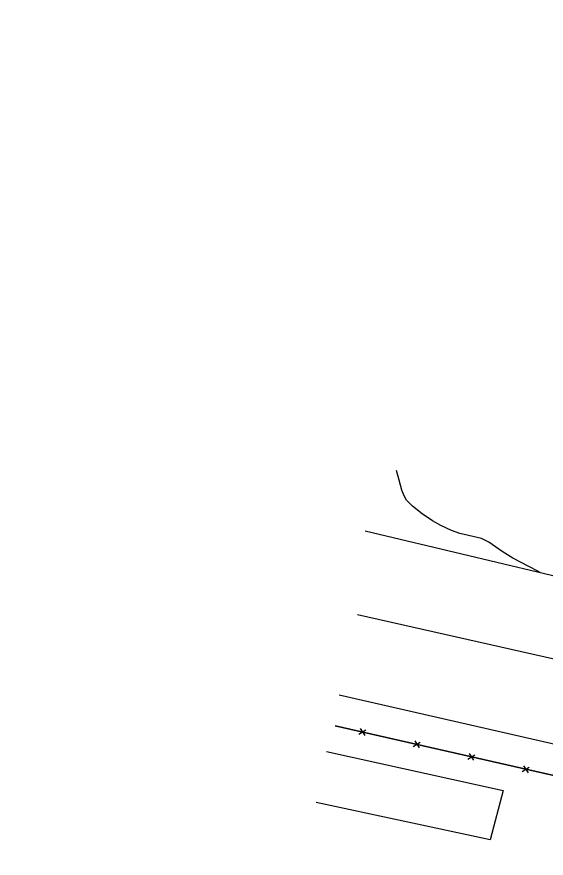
# Model space of a CAD drawing. Extents: x 731854 to 732444, y 4380981 to 4382008.
# Drawn here: x 732072.5 to 732166.3, y 4381484.4 to 4381633.5 of the extents above; entities that cross this region are included whole.
import ezdxf

# ---------------------------------------------------------------- set-up
doc = ezdxf.new("R2010")
doc.units = 0
doc.layers.get('0').update_dxf_attribs({"linetype": 'CONTINUOUS'})
for name, color, linetype in [('1', 7, 'CONTINUOUS'), ('3', 7, 'CONTINUOUS'), ('44', 7, 'CONTINUOUS'), ('PATTERN_CLASS', 7, 'CONTINUOUS')]:
    doc.layers.add(name, color=color, linetype=linetype)

msp = doc.modelspace()

# ---------------------------------------------------------------- linework, layer by layer
at = {"layer": '1', "color": 0, "linetype": 'CONTINUOUS'}
for p, q in [((732133.13, 4381506.43), (732134.37, 4381507.19)), ((732133.38, 4381507.42), (732134.17, 4381506.19)), ((732142.78, 4381504.22), (732144.02, 4381504.98)), ((732143.03, 4381505.21), (732143.82, 4381503.98)), ((732152.43, 4381502.01), (732153.68, 4381502.78)), ((732152.68, 4381503), (732153.47, 4381501.78)), ((732162.09, 4381499.81), (732163.33, 4381500.57)), ((732162.33, 4381500.8), (732163.12, 4381499.57))]:
    msp.add_line(p, q, dxfattribs=at)
for points in [[(732134.27, 4381542.44), (732189.34, 4381529.3), (732188.36, 4381499.94), (732129.62, 4381513.32)], [(732128.94, 4381507.92), (732165.84, 4381499.48), (732212.36, 4381489.08)], [(732127.41, 4381503.36), (732158.73, 4381496.41), (732156.4, 4381487.71), (732125.54, 4381494.29)]]:
    msp.add_lwpolyline(points, dxfattribs=at)
at = {"layer": '3', "color": 0, "linetype": 'CONTINUOUS'}
msp.add_line((732188.86, 4381514.94), (732132.91, 4381527.54), dxfattribs=at)
at = {"layer": '44', "color": 0, "linetype": 'CONTINUOUS'}
msp.add_lwpolyline([(732165.26, 4381535.05), (732164.85, 4381535.3), (732163.24, 4381536.1), (732160.4, 4381537.62), (732158.54, 4381538.79), (732156.18, 4381540.41), (732154.89, 4381541.07), (732154.07, 4381541.23), (732151.04, 4381541.96), (732149.52, 4381542.52), (732147.66, 4381543.36), (732146.15, 4381544.23), (732144.36, 4381545.46), (732142.66, 4381546.8), (732141.6, 4381547.87), (732141.15, 4381548.63), (732140.77, 4381549.67), (732140.3, 4381551.44), (732139.8, 4381553.1)], dxfattribs=at)
at = {"layer": 'PATTERN_CLASS', "color": 0, "linetype": 'CONTINUOUS'}
msp.add_lwpolyline([(732212.36, 4381489.08), (732165.84, 4381499.48), (732128.94, 4381507.92)], dxfattribs=at)

# ---------------------------------------------------------------- meshes
at = {"color": 0, "linetype": 'CONTINUOUS'}
mesh = msp.add_polyface(dxfattribs=at)
corners = [(732162.5, 4380981), (731854.5, 4382007.5), (732444, 4380981), (732444, 4382007.5), (731854.5, 4380981)]
mesh.append_faces([[corners[k] for k in face] for face in [(0, 1, 4), (1, 0, 2, 3)]], dxfattribs={"vtx0": -1, "color": 0})
mesh = msp.add_polyface(dxfattribs=at)
corners = [(732434, 4380991), (732162.5, 4381811), (732162.5, 4380991), (731864.5, 4381811), (732434, 4381811), (731864.5, 4380991)]
mesh.append_faces([[corners[k] for k in face] for face in [(1, 0, 4), (2, 3, 5)]], dxfattribs={"vtx0": -1, "color": 0})
mesh.append_faces([[corners[k] for k in face] for face in [(0, 1, 3, 2)]], dxfattribs={"vtx0": -1, "vtx2": -1, "color": 0})

doc.saveas('drawing.dxf')
